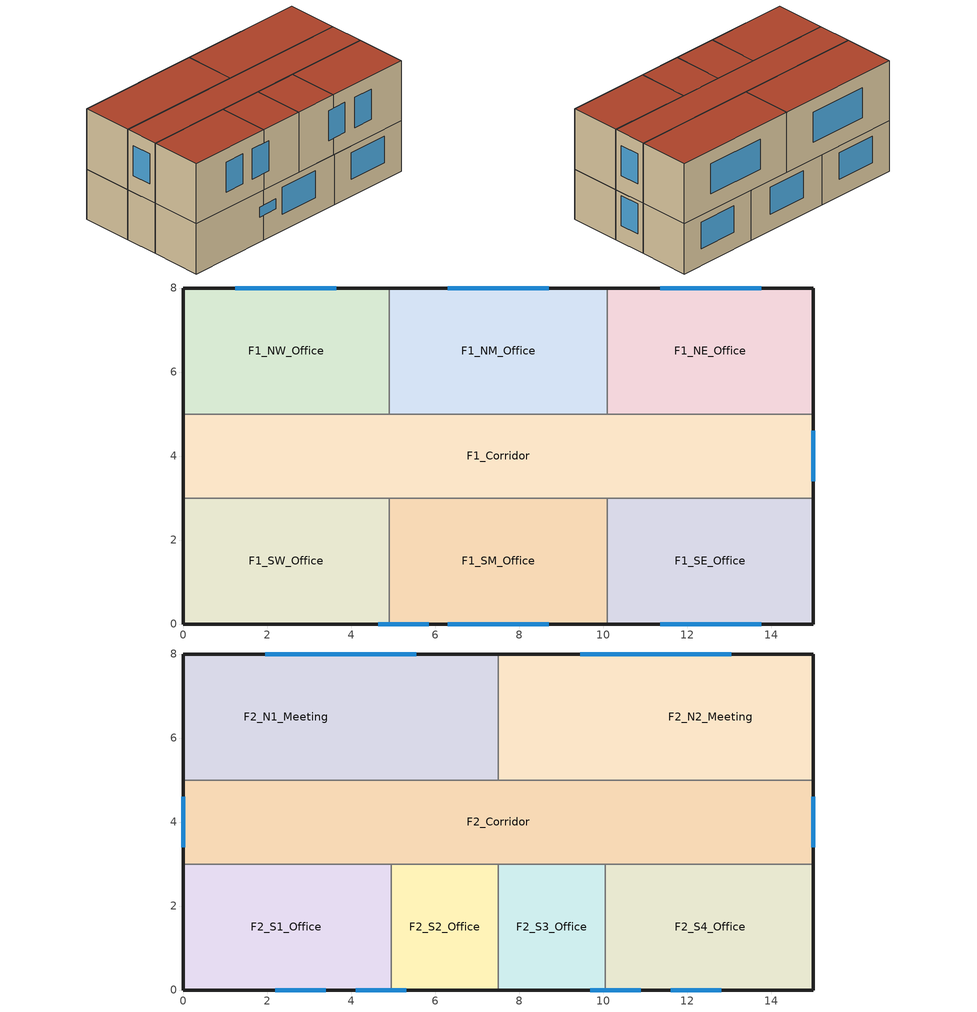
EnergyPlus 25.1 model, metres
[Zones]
F1_SW_Office
 floor ground (Default_GroundFloor): 0,0 0,3 4.9,3 4.9,0 z0
 wall outside (Default_Ext_Wall): 0,3 0,0 4.9,0 z0:3
 wall to F1_SM_Office (Default_Int_Wall): 4.9,0 4.9,3 z0:3
 wall to F1_Corridor (Default_Int_Wall): 4.9,3 0,3 z0:3
F1_SM_Office
 floor ground (Default_GroundFloor): 4.9,0 4.9,3 10.1,3 10.1,0 z0
 wall outside (Default_Ext_Wall): 4.9,0 10.1,0 z0:3
 wall to F1_SE_Office (Default_Int_Wall): 10.1,0 10.1,3 z0:3
 wall to F1_Corridor (Default_Int_Wall): 10.1,3 4.9,3 z0:3
 window (Default_Window): 4.64,0 5.84,0 z1.5:2.1; 6.3,0 8.7,0 z1:2.6
F1_SE_Office
 floor ground (Default_GroundFloor): 10.1,0 10.1,3 15,3 15,0 z0
 wall outside (Default_Ext_Wall): 10.1,0 15,0 15,3 z0:3
 wall to F1_Corridor (Default_Int_Wall): 15,3 10.1,3 z0:3
 window (Default_Window): 11.36,0 13.76,0 z1:2.6
F1_Corridor
 floor ground (Default_GroundFloor): 0,3 0,5 15,5 15,3 z0
 wall outside (Default_Ext_Wall): 15,3 15,5 / 0,5 0,3 z0:3
 wall to F1_NW_Office (Default_Int_Wall): 4.9,5 0,5 z0:3
 wall to F1_NM_Office (Default_Int_Wall): 10.1,5 4.9,5 z0:3
 wall to F1_NE_Office (Default_Int_Wall): 15,5 10.1,5 z0:3
 window (Default_Window): 15,3.4 15,4.6 z1:2.8
F1_NW_Office
 floor ground (Default_GroundFloor): 0,5 0,8 4.9,8 4.9,5 z0
 wall outside (Default_Ext_Wall): 4.9,8 0,8 0,5 z0:3
 wall to F1_NM_Office (Default_Int_Wall): 4.9,5 4.9,8 z0:3
 window (Default_Window): 3.64,8 1.24,8 z1:2.6
F1_NM_Office
 floor ground (Default_GroundFloor): 4.9,5 4.9,8 10.1,8 10.1,5 z0
 wall outside (Default_Ext_Wall): 10.1,8 4.9,8 z0:3
 wall to F1_NE_Office (Default_Int_Wall): 10.1,5 10.1,8 z0:3
 window (Default_Window): 8.7,8 6.3,8 z1:2.6
F1_NE_Office
 floor ground (Default_GroundFloor): 10.1,5 10.1,8 15,8 15,5 z0
 wall outside (Default_Ext_Wall): 15,5 15,8 10.1,8 z0:3
 window (Default_Window): 13.76,8 11.36,8 z1:2.6
F2_S1_Office
 floor to F1_SW_Office (Cons_InterFloor): 0,0 0,3 4.9,3 4.9,0 z3
 floor to F1_SM_Office (Cons_InterFloor): 4.9,0 4.9,3 4.95,3 4.95,0 z3
 wall outside (Default_Ext_Wall): 0,3 0,0 4.95,0 z3:6.6
 wall to F2_S2_Office (Default_Int_Wall): 4.95,0 4.95,3 z3:6.6
 wall to F2_Corridor (Default_Int_Wall): 4.95,3 0,3 z3:6.6
 window (Default_Window): 2.19,0 3.39,0 / 4.11,0 5.31,0 z4:5.8
 roof outside (Default_Roof): 0,3 0,0 4.95,0 4.95,3 z6.6
F2_S2_Office
 floor to F1_SM_Office (Cons_InterFloor): 4.95,0 4.95,3 7.5,3 7.5,0 z3
 wall outside (Default_Ext_Wall): 4.95,0 7.5,0 z3:6.6
 wall to F2_S3_Office (Default_Int_Wall): 7.5,0 7.5,3 z3:6.6
 wall to F2_Corridor (Default_Int_Wall): 7.5,3 4.95,3 z3:6.6
 roof outside (Default_Roof): 4.95,3 4.95,0 7.5,0 7.5,3 z6.6
F2_S3_Office
 floor to F1_SM_Office (Cons_InterFloor): 7.5,0 7.5,3 10.05,3 10.05,0 z3
 wall outside (Default_Ext_Wall): 7.5,0 10.05,0 z3:6.6
 wall to F2_S4_Office (Default_Int_Wall): 10.05,0 10.05,3 z3:6.6
 wall to F2_Corridor (Default_Int_Wall): 10.05,3 7.5,3 z3:6.6
 roof outside (Default_Roof): 7.5,3 7.5,0 10.05,0 10.05,3 z6.6
F2_S4_Office
 floor to F1_SM_Office (Cons_InterFloor): 10.05,0 10.05,3 10.1,3 10.1,0 z3
 floor to F1_SE_Office (Cons_InterFloor): 10.1,0 10.1,3 15,3 15,0 z3
 wall outside (Default_Ext_Wall): 10.05,0 15,0 15,3 z3:6.6
 wall to F2_Corridor (Default_Int_Wall): 15,3 10.05,3 z3:6.6
 window (Default_Window): 9.69,0 10.89,0 / 11.61,0 12.81,0 z4:5.8
 roof outside (Default_Roof): 10.05,3 10.05,0 15,0 15,3 z6.6
F2_Corridor
 floor to F1_Corridor (Cons_InterFloor): 0,3 0,5 15,5 15,3 z3
 wall outside (Default_Ext_Wall): 15,3 15,5 / 0,5 0,3 z3:6.6
 wall to F2_N1_Meeting (Default_Int_Wall): 7.5,5 0,5 z3:6.6
 wall to F2_N2_Meeting (Default_Int_Wall): 15,5 7.5,5 z3:6.6
 window (Default_Window): 15,3.4 15,4.6 / 0,4.6 0,3.4 z4:5.8
 roof outside (Default_Roof): 0,5 0,3 15,3 15,5 z6.6
F2_N1_Meeting
 floor to F1_NW_Office (Cons_InterFloor): 0,5 0,8 4.9,8 4.9,5 z3
 floor to F1_NM_Office (Cons_InterFloor): 4.9,5 4.9,8 7.5,8 7.5,5 z3
 wall outside (Default_Ext_Wall): 7.5,8 0,8 0,5 z3:6.6
 wall to F2_N2_Meeting (Default_Int_Wall): 7.5,5 7.5,8 z3:6.6
 window (Default_Window): 5.55,8 1.95,8 z4:5.8
 roof outside (Default_Roof): 0,8 0,5 7.5,5 7.5,8 z6.6
F2_N2_Meeting
 floor to F1_NM_Office (Cons_InterFloor): 7.5,5 7.5,8 10.1,8 10.1,5 z3
 floor to F1_NE_Office (Cons_InterFloor): 10.1,5 10.1,8 15,8 15,5 z3
 wall outside (Default_Ext_Wall): 15,5 15,8 7.5,8 z3:6.6
 window (Default_Window): 13.05,8 9.45,8 z4:5.8
 roof outside (Default_Roof): 7.5,8 7.5,5 15,5 15,8 z6.6
[BUILDING]
smalloffice_21: North Axis=0; Terrain=Suburbs; Loads Convergence Tolerance Value=0.04; Temperature Convergence Tolerance Value=0.4; Solar Distribution=FullExterior; Maximum Number of Warmup Days=25; Minimum Number of Warmup Days=1
[SITE:LOCATION]
Shenzhen_CN: Latitude=22.54; Longitude=114.06; Time Zone=8; Elevation=10
[MATERIAL] Thermal Absorptance=0.9; Solar Absorptance=0.7; Visible Absorptance=0.7
Name | Roughness | Thickness | Conductivity | Density | Specific Heat
Mat_Stucco | MediumRough | 0.025 | 0.692 | 1858 | 837
Mat_Insulation | MediumRough | 0.05 | 0.04 | 32 | 840
Mat_Gypsum | MediumSmooth | 0.013 | 0.17 | 800 | 1090
Mat_Floor_Concrete | MediumRough | 0.15 | 1.95 | 2400 | 900
Mat_Roof_Membrane | VeryRough | 0.01 | 0.16 | 1120 | 1460
[WINDOWMATERIAL:SIMPLEGLAZINGSYSTEM]
Mat_Glazing: UFactor=2.5; Solar Heat Gain Coefficient=0.55
[CONSTRUCTION]
Default_Ext_Wall: Mat_Stucco, Mat_Insulation, Mat_Gypsum
Default_Int_Wall: Mat_Gypsum, Mat_Insulation, Mat_Gypsum
Default_GroundFloor: Mat_Floor_Concrete, Mat_Insulation, Mat_Gypsum
Default_Roof: Mat_Roof_Membrane, Mat_Insulation, Mat_Gypsum
Cons_InterFloor: Mat_Floor_Concrete
Default_Window: Mat_Glazing
[ZONE] Type=1; Multiplier=1; Ceiling Height=autocalculate; Volume=autocalculate; Floor Area=autocalculate; Zone Inside Convection Algorithm=TARP; Zone Outside Convection Algorithm=DOE-2; Part of Total Floor Area=Yes
F1_SW_Office; F1_SM_Office; F1_SE_Office; F1_Corridor; F1_NW_Office; F1_NM_Office; F1_NE_Office; F2_S1_Office; F2_S2_Office; F2_S3_Office; F2_S4_Office; F2_Corridor; F2_N1_Meeting; F2_N2_Meeting
[PEOPLE] Number of People Schedule=Sch_Occupancy; Number of People Calculation Method=Area/Person; Number of People=0; People per Floor Area=0; Floor Area per Person=10; Fraction Radiant=0.3; Sensible Heat Fraction=Autocalculate; Activity Level Schedule=Sch_Activity; Carbon Dioxide Generation Rate=3.82e-08; Enable ASHRAE 55 Comfort Warnings=No; Mean Radiant Temperature Calculation Type=EnclosureAveraged; Clothing Insulation Calculation Method=ClothingInsulationSchedule; Cold Stress Temperature Threshold=15.56; Heat Stress Temperature Threshold=30
Name | Zone or ZoneList or Space or SpaceList
F1_SW_Office_People | F1_SW_Office
F1_SM_Office_People | F1_SM_Office
F1_SE_Office_People | F1_SE_Office
F1_NW_Office_People | F1_NW_Office
F1_NM_Office_People | F1_NM_Office
F1_NE_Office_People | F1_NE_Office
F2_S1_Office_People | F2_S1_Office
F2_S2_Office_People | F2_S2_Office
F2_S3_Office_People | F2_S3_Office
F2_S4_Office_People | F2_S4_Office
F2_N1_Meeting_People | F2_N1_Meeting
F2_N2_Meeting_People | F2_N2_Meeting
[LIGHTS] Schedule=Sch_Lights; Design Level Calculation Method=LightingLevel; Watts per Floor Area=0; Watts per Person=0; Return Air Fraction=0; Fraction Radiant=0.32; Fraction Visible=0.25; Fraction Replaceable=1; EndUse Subcategory=General; Return Air Fraction Calculated from Plenum Temperature=No; Return Air Fraction Function of Plenum Temperature Coefficient 1=0; Return Air Fraction Function of Plenum Temperature Coefficient 2=0
Name | Zone or ZoneList or Space or SpaceList | Lighting Level
F1_SW_Office_Lights | F1_SW_Office | 147
F1_SM_Office_Lights | F1_SM_Office | 156
F1_SE_Office_Lights | F1_SE_Office | 147
F1_Corridor_Lights | F1_Corridor | 150
F1_NW_Office_Lights | F1_NW_Office | 147
F1_NM_Office_Lights | F1_NM_Office | 156
F1_NE_Office_Lights | F1_NE_Office | 147
F2_S1_Office_Lights | F2_S1_Office | 148.5
F2_S2_Office_Lights | F2_S2_Office | 76.5
F2_S3_Office_Lights | F2_S3_Office | 76.5
F2_S4_Office_Lights | F2_S4_Office | 148.5
F2_Corridor_Lights | F2_Corridor | 150
F2_N1_Meeting_Lights | F2_N1_Meeting | 225
F2_N2_Meeting_Lights | F2_N2_Meeting | 225
[HVACTEMPLATE:THERMOSTAT]
Office_Thermostat: Heating Setpoint Schedule=Sch_Htg_Setpoint; Cooling Setpoint Schedule=Sch_Clg_Setpoint
[HVACTEMPLATE:ZONE:IDEALLOADSAIRSYSTEM] Template Thermostat=Office_Thermostat; System Availability Schedule=Sch_HVAC_Avail; Maximum Heating Supply Air Temperature=50; Minimum Cooling Supply Air Temperature=13; Maximum Heating Supply Air Humidity Ratio=0.0156; Minimum Cooling Supply Air Humidity Ratio=0.0077; Heating Limit=NoLimit; Cooling Limit=NoLimit; Dehumidification Control Type=ConstantSensibleHeatRatio; Cooling Sensible Heat Ratio=0.7; Dehumidification Setpoint=60; Humidification Control Type=None; Humidification Setpoint=30; Outdoor Air Method=None; Outdoor Air Flow Rate per Person=0.00944; Outdoor Air Flow Rate per Zone Floor Area=0; Outdoor Air Flow Rate per Zone=0; Demand Controlled Ventilation Type=None; Outdoor Air Economizer Type=NoEconomizer; Heat Recovery Type=None; Sensible Heat Recovery Effectiveness=0.7; Latent Heat Recovery Effectiveness=0.65
F1_SW_Office; F1_SM_Office; F1_SE_Office; F1_Corridor; F1_NW_Office; F1_NM_Office; F1_NE_Office; F2_S1_Office; F2_S2_Office; F2_S3_Office; F2_S4_Office; F2_Corridor; F2_N1_Meeting; F2_N2_Meeting
[SCHEDULE:COMPACT]
Sch_Htg_Setpoint: Through: 12/31, For: AllDays, Until: 24:00, 20
Sch_Clg_Setpoint: Through: 12/31, For: AllDays, Until: 24:00, 24
Sch_HVAC_Avail: Through: 12/31, For: AllDays, Until: 24:00, 1
Sch_Occupancy; Sch_Lights: Through: 12/31, For: Weekdays, Until: 09:00, 0, Until: 18:00, 1, Until: 24:00, 0, For: Weekends, Until: 24:00, 0, For: Holidays, Until: 24:00, 0, For: SummerDesignDay, Until: 09:00, 0, Until: 18:00, 1, Until: 24:00, 0, For: WinterDesignDay, Until: 24:00, 0
Sch_Activity: Through: 12/31, For: AllDays, Until: 24:00, 120
